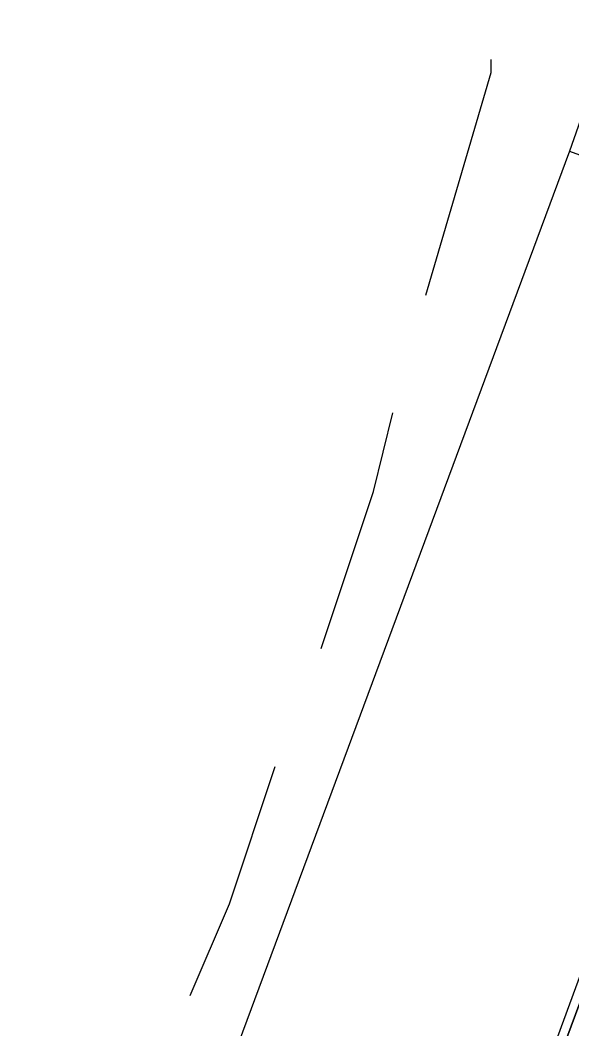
# Model space of a CAD drawing. Header units: feet. Extents: x -84 to 198, y -22 to 181.
# Drawn here: x 136.133 to 137.26, y 101.401 to 103.458 of the extents above; entities that cross this region are included whole.
import ezdxf

# ---------------------------------------------------------------- set-up
doc = ezdxf.new("R2010")
doc.units = ezdxf.units.FT
doc.layers.add('A-LINEA', color=7, linetype='CONTINUOUS')

msp = doc.modelspace()

# ---------------------------------------------------------------- linework, layer by layer
at = {"layer": 'A-LINEA'}
msp.add_line((137.2533, 103.1911), (136.1333, 100.1778), dxfattribs=at)
msp.add_line((137.2533, 103.1911), (136.1333, 100.1778), dxfattribs=at)
for points in [[(137.3467, 103.4578), (137.2533, 103.1911), (137.8, 102.9911), (137.8933, 103.2578), (137.3467, 103.4578)], [(137.3467, 103.4578), (137.2533, 103.1911), (137.8, 102.9911), (137.8933, 103.2578), (137.3467, 103.4578)], [(136.96, 102.8978), (137.0933, 103.3511), (137.0933, 103.3778)], [(136.96, 102.8978), (137.0933, 103.3511), (137.0933, 103.3778)], [(137.88, 103.0844), (136.68, 99.8578), (136.6667, 99.8578), (137.8533, 103.0844), (137.8667, 103.0978), (137.88, 103.0844)], [(137.88, 103.0844), (136.68, 99.8578), (136.6667, 99.8578), (137.8533, 103.0844), (137.8667, 103.0978), (137.88, 103.0844)], [(137.8933, 103.0711), (136.7067, 99.8444), (136.6933, 99.8444), (136.68, 99.8578), (137.88, 103.0844), (137.8933, 103.0844), (137.8933, 103.0711)], [(137.8933, 103.0711), (136.7067, 99.8444), (136.6933, 99.8444), (136.68, 99.8578), (137.88, 103.0844), (137.8933, 103.0844), (137.8933, 103.0711)], [(136.7467, 102.1778), (136.8533, 102.4978), (136.8933, 102.6578)], [(136.7467, 102.1778), (136.8533, 102.4978), (136.8933, 102.6578)], [(136.48, 101.4711), (136.56, 101.6578), (136.6533, 101.9378)], [(136.48, 101.4711), (136.56, 101.6578), (136.6533, 101.9378)]]:
    msp.add_lwpolyline(points, dxfattribs=at)

doc.saveas('drawing.dxf')
